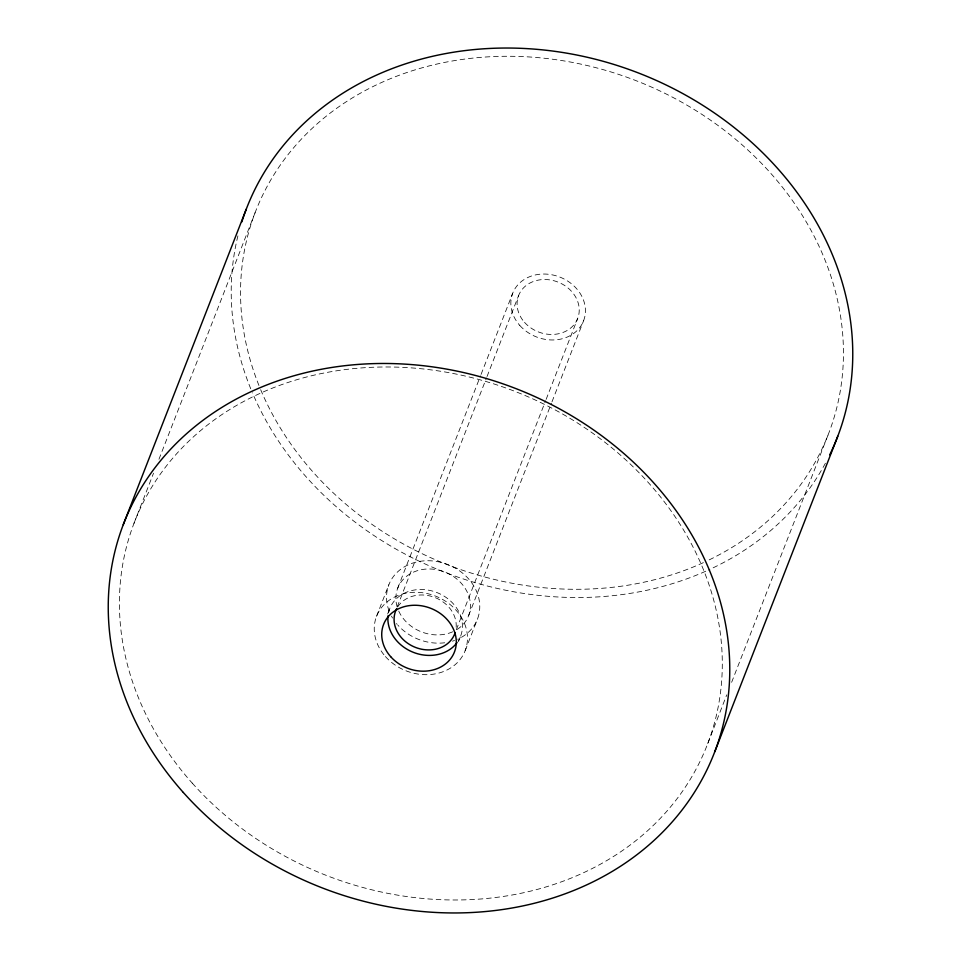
<?xml version="1.0" encoding="UTF-8"?>
<svg xmlns="http://www.w3.org/2000/svg" width="961" height="961" viewBox="0 0 961 961"><rect width="100%" height="100%" fill="white"/><g stroke="black" fill="none" stroke-linecap="round" stroke-linejoin="round"><path stroke-width="0.72" stroke-dasharray="4.8 3.6" d="M133.975 523.361L153.532 473.196M158.961 459.262L255.109 212.657M376.532 616.361L388.821 584.817M387.643 613.995L389.698 608.745M397.686 588.24L480.524 375.775M481.077 374.382L512.681 293.309M397.241 606.835L486.494 377.925M487.035 376.52L518.604 295.568M456.343 629.683L545.596 400.761M546.136 399.368L577.705 318.403M458.565 641.407L460.619 636.158M468.608 615.653L551.446 403.188M551.998 401.782L583.603 320.71M465.184 650.621L477.473 619.076M707.728 743.622L726.744 694.851M731.633 682.31L828.875 432.906M825.403 463.238A316.806 267.783 21.3 0 1 708.377 570.041M705.734 571.23A316.806 267.783 21.3 0 1 252.407 392.773M250.737 388.761A316.806 267.783 21.3 0 1 238.148 234.928M258.953 385.481A307.292 259.746 21.3 0 1 416.99 69.288A307.292 259.746 21.3 0 1 805.991 221.462A307.292 259.746 21.3 0 1 707.2 560.84M703.38 562.629A307.292 259.746 21.3 0 1 260.551 389.385M397.746 606.823A31.677 26.776 21.3 0 1 434.78 597.454A31.677 26.776 21.3 0 1 455.934 629.323M397.145 606.847A38.02 32.133 21.3 0 1 418.576 570.329A38.02 32.133 21.3 0 1 465.148 588.324A38.02 32.133 21.3 0 1 456.535 629.803M452.715 631.797A38.02 32.133 21.3 0 1 398.647 610.896M389.181 611.124A47.521 40.17 21.3 0 1 414.575 562.521A47.521 40.17 21.3 0 1 474.482 587.147A47.521 40.17 21.3 0 1 457.604 639.257M454.541 640.47A47.521 40.17 21.3 0 1 452.439 641.155M444.715 642.777A47.521 40.17 21.3 0 1 397.974 625.275M397.205 624.41A47.521 40.17 21.3 0 1 396.473 623.533M392.568 618.019A47.521 40.17 21.3 0 1 391.463 616.097M388.532 612.613A38.02 32.133 21.3 0 1 437.591 592.817A38.02 32.133 21.3 0 1 458.049 641.191M192.224 783.095A307.292 259.746 21.3 0 0 705.314 749.676A307.292 259.746 21.3 0 0 365.024 367.679A307.292 259.746 21.3 0 0 192.224 783.095M519.793 325.443A38.02 32.133 21.3 0 0 583.303 321.467A38.02 32.133 21.3 0 0 541.331 274.113A38.02 32.133 21.3 0 0 519.793 325.443M524.526 322.343A31.677 26.776 21.3 0 0 577.453 319.028A31.677 26.776 21.3 0 0 542.472 279.579A31.677 26.776 21.3 0 0 524.526 322.343M385.421 656.531A47.521 40.17 21.3 0 0 464.8 651.558A47.521 40.17 21.3 0 0 412.341 592.372A47.521 40.17 21.3 0 0 385.421 656.531"/><path stroke-width="1.44" d="M123.248 524.682L246.232 209.246M714.768 751.754L837.752 436.318M241.812 221.955A316.806 267.783 21.3 0 1 641.143 74.033A316.806 267.783 21.3 0 1 829.715 454.841M455.154 632.602A31.677 26.776 21.3 0 1 415.536 647.438A31.677 26.776 21.3 0 1 396.124 609.791M396.412 609.178A31.677 26.776 21.3 0 1 396.725 608.577M457.124 642.525A38.02 32.133 21.3 0 1 413.602 652.435A38.02 32.133 21.3 0 1 388.016 615.821M183.311 792.465A316.806 267.783 21.3 0 0 712.269 758.001A316.806 267.783 21.3 0 0 361.444 364.195A316.806 267.783 21.3 0 0 183.311 792.465M390.659 656.651A38.02 32.133 21.3 0 0 454.169 652.675A38.02 32.133 21.3 0 0 412.197 605.334A38.02 32.133 21.3 0 0 390.659 656.651"/></g></svg>
